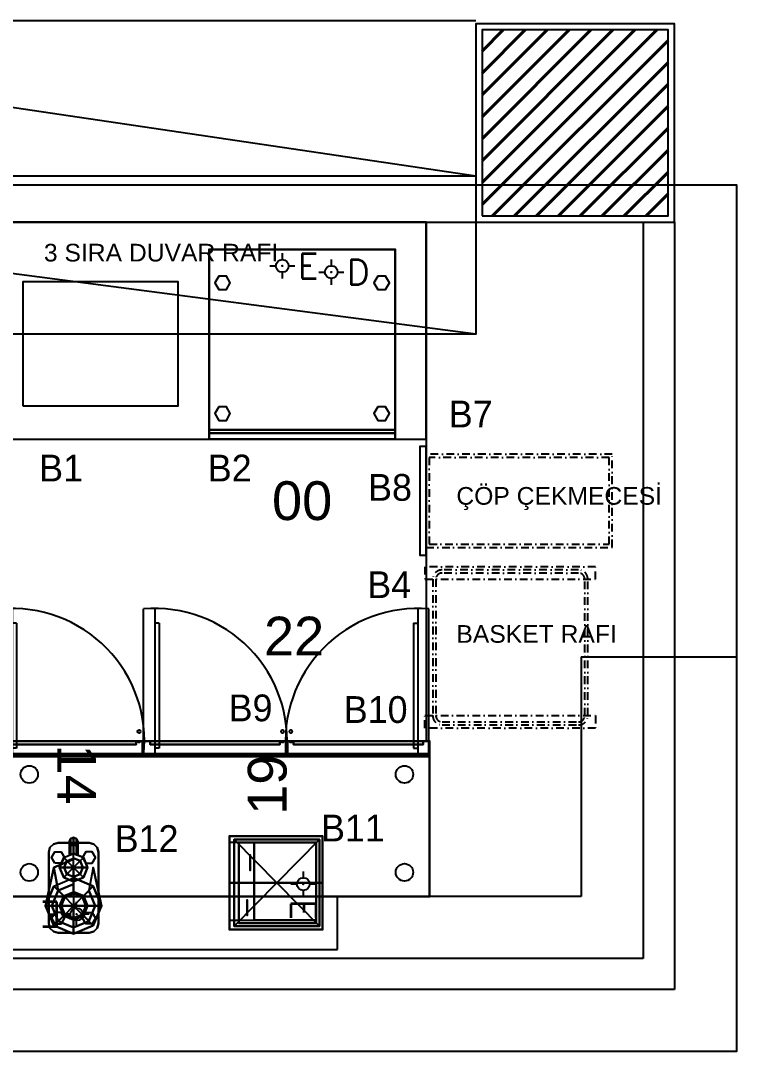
# Model space of a CAD drawing. Header units: millimetres. Extents: x 38967 to 51721, y 49836 to 53207.
# Drawn here: x 40627.6 to 40858.4, y 52276.2 to 52608.6 of the extents above; entities that cross this region are included whole.
import ezdxf
from ezdxf.enums import TextEntityAlignment as Align

# ---------------------------------------------------------------- set-up
doc = ezdxf.new("R2010")
doc.units = ezdxf.units.MM
doc.header["$LTSCALE"] = 5
doc.linetypes.add('TRATTO-PUNTO', pattern=[1, 0.5, -0.25, 0, -0.25])
for name, color, linetype in [('200-EquipBlack-3d', 250, 'Continuous'), ('200-EquipBorder-2d', 9, 'Continuous'), ('200-EquipDoors-2d', 252, 'Continuous'), ('200-EquipGlass-3D', 140, 'Continuous'), ('200-EquipGlass3ds-3D', 140, 'Continuous'), ('200-EquipGreen-3d', 3, 'Continuous'), ('200-EquipID-2d', 7, 'Continuous'), ('200-EquipInternal-2d', 252, 'Continuous'), ('200-EquipRed-3d', 1, 'Continuous'), ('200-EquipSteel-3d', 9, 'Continuous'), ('200-EquipWhite-3d', 7, 'Continuous'), ('200-Glass-3D', 140, 'Continuous'), ('200-Glass3ds-3D', 140, 'Continuous'), ('250-Drain-2D', 140, 'Continuous'), ('250-ele-2d', 20, 'Continuous'), ('HG-023 Gaz Tes Rakam', 7, 'Continuous'), ('HG-031 Müşteri Mevcut', 30, 'Continuous'), ('str_conc', 6, 'Continuous'), ('wall_gyps', 45, 'Continuous')]:
    doc.layers.add(name, color=color, linetype=linetype)
doc.layers.add('200-InsPoint-3D', color=3, linetype='Continuous', plot=False)
doc.layers.add('G-Mass', color=70, linetype='Continuous', lineweight=18)
doc.styles.add('Arial', font='arial.ttf')
doc.styles.add('ROMANS', font='micross.ttf')
doc.styles.add('SIMPLEX', font='simplex')
doc.styles.add('TAKSİM', font='GOTHIC.TTF', dxfattribs={"height": 20})

# ---------------------------------------------------------------- blocks, each defined once
blk = doc.blocks.new('NUC1DP')
at = {"layer": '200-EquipBlack-3d', "extrusion": (1, 0, 0)}
blk.add_lwpolyline([(-582, 30), (-70, 30), (-70, 150), (0, 150), (0, 800), (-582, 800)], close=True, dxfattribs=at)
at = {"layer": '200-EquipBorder-2d'}
blk.add_lwpolyline([(600, 0), (600, 0), (0, 0), (0, 0), (0, 0), (0, -612), (600, -612), (600, 0)], close=True, dxfattribs=at)
at = {"layer": '200-EquipInternal-2d'}
blk.add_line((0, -582), (600, -582), dxfattribs=at)
at = {"layer": '200-EquipSteel-3d'}
for points in [[(31, -85.8), (18.5, -107.5), (31, -129.2), (56, -129.2), (68.5, -107.5), (56, -85.8)], [(544, -85.8), (531.5, -107.5), (544, -129.2), (569, -129.2), (581.5, -107.5), (569, -85.8)], [(31, -507.8), (18.5, -529.5), (31, -551.2), (56, -551.2), (68.5, -529.5), (56, -507.8)], [(544, -507.8), (531.5, -529.5), (544, -551.2), (569, -551.2), (581.5, -529.5), (569, -507.8)]]:
    blk.add_lwpolyline(points, close=True, dxfattribs=at)
at = {"layer": '200-EquipSteel-3d', "invisible_edges": 15}
for points in [[(0, -70, 150), (0, 0, 150), (0, 0, 800), (0, -70, 800)], [(600, -70, 150), (600, 0, 150), (600, 0, 800), (600, -70, 800)], [(0, -582, 30), (0, -70, 30), (0, -70, 800), (0, -582, 800)], [(600, -582, 30), (600, -70, 30), (600, -70, 800), (600, -582, 800)]]:
    blk.add_3dface(points, dxfattribs=at)
at = {"layer": '200-InsPoint-3D'}
for p in [(0, 0), (600, 0), (0, -612), (600, -612)]:
    blk.add_point(p, dxfattribs=at)
blk.add_attdef('DISTANG', (0, 0), '', height=1, dxfattribs=at)
at = {"layer": '200-EquipBlack-3d'}
mesh = blk.add_polymesh((6, 3), dxfattribs=at)
for k, corner in enumerate([(600, -612, 800), (600, -612, 730), (600, -612, 730), (0, -612, 800), (0, -612, 730), (0, -612, 730), (0, -582, 800), (0, -582, 730), (0, -612, 730), (600, -582, 800), (600, -582, 730), (600, -612, 730), (600, -582, 800), (600, -582, 800), (600, -612, 800), (0, -582, 800), (0, -582, 800), (0, -612, 800)]):
    mesh.set_mesh_vertex(divmod(k, 3), corner)
at = {"layer": '200-EquipSteel-3d'}
mesh = blk.add_polymesh((6, 3), dxfattribs=at)
for k, corner in enumerate([(600, -612, 850), (600, -612, 800), (600, -612, 800), (0, -612, 850), (0, -612, 800), (0, -612, 800), (0, 0, 850), (0, 0, 800), (0, -612, 800), (600, 0, 850), (600, 0, 800), (600, -612, 800), (600, 0, 850), (600, 0, 850), (600, -612, 850), (0, 0, 850), (0, 0, 850), (0, -612, 850)]):
    mesh.set_mesh_vertex(divmod(k, 3), corner)
mesh = blk.add_polymesh((6, 3), dxfattribs=at)
for k, corner in enumerate([(600, -612, 330), (600, -612, 30), (600, -612, 30), (0, -612, 330), (0, -612, 30), (0, -612, 30), (0, -582, 330), (0, -582, 30), (0, -612, 30), (600, -582, 330), (600, -582, 30), (600, -612, 30), (600, -582, 330), (600, -582, 330), (600, -612, 330), (0, -582, 330), (0, -582, 330), (0, -612, 330)]):
    mesh.set_mesh_vertex(divmod(k, 3), corner)
mesh = blk.add_polymesh((6, 3), dxfattribs=at)
for k, corner in enumerate([(600, -612, 720), (600, -612, 340), (600, -612, 340), (0, -612, 720), (0, -612, 340), (0, -612, 340), (0, -592, 720), (0, -592, 340), (0, -612, 340), (600, -592, 720), (600, -592, 340), (600, -612, 340), (600, -592, 720), (600, -592, 720), (600, -612, 720), (0, -592, 720), (0, -592, 720), (0, -612, 720)]):
    mesh.set_mesh_vertex(divmod(k, 3), corner)
blk = doc.blocks.new('attrib')
at = {"layer": '200-EquipID-2d', "style": 'Arial'}
blk.add_attdef('POS', text='', height=2.5, dxfattribs=at).set_placement((0, 0, -1), align=Align.MIDDLE)
at = {"layer": '200-EquipID-2d', "style": 'ROMANS', "flags": 1}
for tag, p in [('ZONA', (0, -4.905, -2)), ('EQUIPMENTDATA', (0, -7.89, -2)), ('LONGDESCR', (0, -11.302, -2)), ('EQUIPMENTCONN', (0, -14.714, -2)), ('ACCESSORYDATA', (0, -18.552, -2)), ('ACCESSORYCONN', (0, -21.857, -2))]:
    blk.add_attdef(tag, text='', height=2.5, dxfattribs=at).set_placement(p, align=Align.CENTER)
blk = doc.blocks.new('DCON')
at = {"layer": '250-Drain-2D'}
for p, q in [((0, 40.6), (0, 20.3)), ((-40.6, 0), (-20.3, 0)), ((20.3, 0), (40.6, 0)), ((0, -20.3), (0, -40.6))]:
    blk.add_line(p, q, dxfattribs=at)
for radius in [20.3, 1]:
    blk.add_circle((0, 0), radius, dxfattribs=at)
blk.add_point((0, 0), dxfattribs=at)
at = {"layer": '250-Drain-2D', "style": 'SIMPLEX', "flags": 8}
blk.add_attdef('D', (50, -40.6), '', height=81, dxfattribs=at)
blk = doc.blocks.new('ECON')
at = {"layer": '250-ele-2d'}
for p, q in [((0, 40.6), (0, 20.3)), ((-40.6, 0), (-20.3, 0)), ((20.3, 0), (40.6, 0)), ((0, -20.3), (0, -40.6))]:
    blk.add_line(p, q, dxfattribs=at)
for radius in [20.3, 1]:
    blk.add_circle((0, 0), radius, dxfattribs=at)
blk.add_point((0, 0), dxfattribs=at)
at = {"layer": '250-ele-2d', "style": 'SIMPLEX', "flags": 8}
blk.add_attdef('E', (50, -40.6), '', height=81, dxfattribs=at)
blk = doc.blocks.new('LUKE2M')
at = {"layer": '200-EquipBlack-3d'}
for points, elevation in [([(20, -220), (20, -300), (150, -300), (150, -220)], 900), ([(20, -220), (20, -300), (150, -300), (150, -220)], 930), ([(150, -220), (150, -300), (270, -300), (270, -220)], 900), ([(150, -220), (150, -300), (270, -300), (270, -220)], 930)]:
    blk.add_lwpolyline(points, close=True, dxfattribs=dict(at, elevation=elevation))
for points in [[(20, -220, 960), (20, -300, 960), (150, -300, 960), (150, -220, 960)], [(150, -220, 960), (150, -300, 960), (270, -300, 960), (270, -220, 960)], [(60, -232.8, 1294.8), (60, -232.8, 1204.8), (80, -232.8, 1204.8), (80, -232.8, 1294.8)], [(80, -232.8, 1204.8), (110, -232.8, 1204.8), (110, -232.8, 1224.8), (80, -232.8, 1224.8)], [(205, -242.8, 1294.8), (205, -242.8, 1204.8), (225, -242.8, 1204.8), (225, -242.8, 1294.8)], [(225, -242.8, 1204.8), (255, -242.8, 1204.8), (255, -242.8, 1224.8), (225, -242.8, 1224.8)]]:
    blk.add_3dface(points, dxfattribs=at)
at = {"layer": '200-EquipBorder-2d'}
blk.add_lwpolyline([(0, -300), (300, -300), (300, 0), (0, 0), (0, -299.4)], dxfattribs=at)
at = {"layer": '200-EquipInternal-2d'}
for p, q in [((10, -285), (290, -10)), ((10, -10), (290, -285))]:
    blk.add_line(p, q, dxfattribs=at)
blk.add_lwpolyline([(10, -285), (10, -10), (290, -10), (290, -285)], close=True, dxfattribs=at)
at = {"layer": '200-InsPoint-3D'}
for p in [(0, 0), (300, 0), (0, -300), (300, -300)]:
    blk.add_point(p, dxfattribs=at)
at = {"layer": '250-ele-2d'}
blk.add_blockref('ECON', (154, -61.9), dxfattribs=at).add_auto_attribs({'E': 'E'})
at = {"layer": '200-InsPoint-3D', "flags": 9}
blk.add_attdef('DISTANG', (0, 0), '', height=1, dxfattribs=at)
at = {"layer": '200-EquipBlack-3d'}
mesh = blk.add_polymesh((6, 3), dxfattribs=at)
for k, corner in enumerate([(150, -300, 1330), (150, -300, 1315), (150, -300, 1315), (0, -300, 1330), (0, -300, 1315), (0, -300, 1315), (0, 0, 1330), (0, 0, 1315), (0, -300, 1315), (150, 0, 1330), (150, 0, 1315), (150, -300, 1315), (150, 0, 1330), (150, 0, 1330), (150, -300, 1330), (0, 0, 1330), (0, 0, 1330), (0, -300, 1330)]):
    mesh.set_mesh_vertex(divmod(k, 3), corner)
mesh = blk.add_polymesh((6, 3), dxfattribs=at)
for k, corner in enumerate([(150, -300, 1330), (150, -300, 1315), (150, -300, 1315), (300, -300, 1330), (300, -300, 1315), (300, -300, 1315), (300, 0, 1330), (300, 0, 1315), (300, -300, 1315), (150, 0, 1330), (150, 0, 1315), (150, -300, 1315), (150, 0, 1330), (150, 0, 1330), (150, -300, 1330), (300, 0, 1330), (300, 0, 1330), (300, -300, 1330)]):
    mesh.set_mesh_vertex(divmod(k, 3), corner)
mesh = blk.add_polymesh((6, 3), dxfattribs=at)
for k, corner in enumerate([(150, -285, 1345), (150, -285, 1330), (150, -285, 1330), (10, -285, 1345), (10, -285, 1330), (10, -285, 1330), (10, -10, 1345), (10, -10, 1330), (10, -285, 1330), (150, -10, 1345), (150, -10, 1330), (150, -285, 1330), (150, -10, 1345), (150, -10, 1345), (150, -285, 1345), (10, -10, 1345), (10, -10, 1345), (10, -285, 1345)]):
    mesh.set_mesh_vertex(divmod(k, 3), corner)
mesh = blk.add_polymesh((6, 3), dxfattribs=at)
for k, corner in enumerate([(150, -285, 1315), (150, -285, 1300), (150, -285, 1300), (10, -285, 1315), (10, -285, 1300), (10, -285, 1300), (10, -10, 1315), (10, -10, 1300), (10, -285, 1300), (150, -10, 1315), (150, -10, 1300), (150, -285, 1300), (150, -10, 1315), (150, -10, 1315), (150, -285, 1315), (10, -10, 1315), (10, -10, 1315), (10, -285, 1315)]):
    mesh.set_mesh_vertex(divmod(k, 3), corner)
mesh = blk.add_polymesh((6, 3), dxfattribs=at)
for k, corner in enumerate([(150, -285, 1315), (150, -285, 1300), (150, -285, 1300), (290, -285, 1315), (290, -285, 1300), (290, -285, 1300), (290, -10, 1315), (290, -10, 1300), (290, -285, 1300), (150, -10, 1315), (150, -10, 1300), (150, -285, 1300), (150, -10, 1315), (150, -10, 1315), (150, -285, 1315), (290, -10, 1315), (290, -10, 1315), (290, -285, 1315)]):
    mesh.set_mesh_vertex(divmod(k, 3), corner)
mesh = blk.add_polymesh((6, 3), dxfattribs=at)
for k, corner in enumerate([(150, -285, 1345), (150, -285, 1330), (150, -285, 1330), (290, -285, 1345), (290, -285, 1330), (290, -285, 1330), (290, -10, 1345), (290, -10, 1330), (290, -285, 1330), (150, -10, 1345), (150, -10, 1330), (150, -285, 1330), (150, -10, 1345), (150, -10, 1345), (150, -285, 1345), (290, -10, 1345), (290, -10, 1345), (290, -285, 1345)]):
    mesh.set_mesh_vertex(divmod(k, 3), corner)
at = {"layer": '200-EquipWhite-3d'}
mesh = blk.add_polymesh((6, 3), dxfattribs=at)
for k, corner in enumerate([(290, -285, 1590), (290, -285, 1575), (290, -285, 1575), (10, -285, 1590), (10, -285, 1575), (10, -285, 1575), (10, -10, 1590), (10, -10, 1575), (10, -285, 1575), (290, -10, 1590), (290, -10, 1575), (290, -285, 1575), (290, -10, 1590), (290, -10, 1590), (290, -285, 1590), (10, -10, 1590), (10, -10, 1590), (10, -285, 1590)]):
    mesh.set_mesh_vertex(divmod(k, 3), corner)
mesh = blk.add_polymesh((6, 3), dxfattribs=at)
for k, corner in enumerate([(270, -220, 1300), (270, -220, 900), (270, -220, 900), (20, -220, 1300), (20, -220, 900), (20, -220, 900), (20, -20, 1300), (20, -20, 900), (20, -220, 900), (270, -20, 1300), (270, -20, 900), (270, -220, 900), (270, -20, 1300), (270, -20, 1300), (270, -220, 1300), (20, -20, 1300), (20, -20, 1300), (20, -220, 1300)]):
    mesh.set_mesh_vertex(divmod(k, 3), corner)
mesh = blk.add_polymesh((6, 3), dxfattribs=at)
for k, corner in enumerate([(150, -270, 1575), (150, -270, 1345), (150, -270, 1345), (20, -270, 1575), (20, -270, 1345), (20, -270, 1345), (20, -20, 1575), (20, -20, 1345), (20, -270, 1345), (150, -20, 1575), (150, -20, 1345), (150, -270, 1345), (150, -20, 1575), (150, -20, 1575), (150, -270, 1575), (20, -20, 1575), (20, -20, 1575), (20, -270, 1575)]):
    mesh.set_mesh_vertex(divmod(k, 3), corner)
mesh = blk.add_polymesh((6, 3), dxfattribs=at)
for k, corner in enumerate([(150, -270, 1575), (150, -270, 1345), (150, -270, 1345), (280, -270, 1575), (280, -270, 1345), (280, -270, 1345), (280, -20, 1575), (280, -20, 1345), (280, -270, 1345), (150, -20, 1575), (150, -20, 1345), (150, -270, 1345), (150, -20, 1575), (150, -20, 1575), (150, -270, 1575), (280, -20, 1575), (280, -20, 1575), (280, -270, 1575)]):
    mesh.set_mesh_vertex(divmod(k, 3), corner)
blk = doc.blocks.new('TAURO')
at = {"layer": '200-EquipBlack-3d', "elevation": 900}
for points in [[(39.6, -65.3), (29.2, -47.3), (39.6, -29.3), (60.4, -29.3), (70.8, -47.3), (60.4, -65.3)], [(160.4, -65.3), (170.8, -47.3), (160.4, -29.3), (139.6, -29.3), (129.2, -47.3), (139.6, -65.3)], [(39.6, -224.7), (29.2, -242.7), (39.6, -260.7), (60.4, -260.7), (70.8, -242.7), (60.4, -224.7)], [(160.4, -224.7), (170.8, -242.7), (160.4, -260.7), (139.6, -260.7), (129.2, -242.7), (139.6, -224.7)]]:
    blk.add_lwpolyline(points, close=True, dxfattribs=at)
at = {"layer": '200-EquipBorder-2d'}
blk.add_lwpolyline([(50, -290), (35, -286), (24, -275), (20, -260), (20, -30), (24, -15), (35, -4), (50, 0), (150, 0), (165, -4), (176, -15), (180, -30), (180, -260), (176, -275), (165, -286), (150, -290)], close=True, dxfattribs=at)
at = {"layer": '200-EquipInternal-2d'}
for points in [[(100, 3.1), (163.6, -23.3), (190, -86.9), (163.6, -150.6), (100, -176.9), (36.4, -150.6), (10, -86.9), (36.4, -23.3)], [(68.2, -55.1), (100, -41.9), (131.8, -55.1), (145, -86.9), (131.8, -118.8), (100, -131.9), (68.2, -118.8), (55, -86.9)], [(100, -165.5), (131.8, -178.7), (145, -210.5), (131.8, -242.3), (100, -255.5), (68.2, -242.3), (55, -210.5), (68.2, -178.7)], [(100, -180.5), (121.2, -189.3), (130, -210.5), (121.2, -231.7), (100, -240.5), (78.8, -231.7), (70, -210.5), (78.8, -189.3)], [(86.5, -250.1), (100, -255.5), (113.5, -250.1), (113.5, -294), (109.5, -303.5), (100, -307.5), (90.5, -303.5), (86.5, -294)]]:
    blk.add_lwpolyline(points, close=True, dxfattribs=at)
at = {"layer": '200-EquipSteel-3d', "elevation": 940}
blk.add_lwpolyline([(180, -30), (176, -15), (165, -4), (150, 0), (50, 0), (35, -4), (24, -15), (20, -30), (20, -260), (24, -275), (35, -286), (50, -290), (150, -290), (165, -286), (176, -275), (180, -260)], close=True, dxfattribs=at)
at = {"layer": '200-EquipSteel-3d', "invisible_edges": 15}
for points in [[(50, -30, 970), (20, -30, 970), (24, -15, 970), (29.5, -9.5, 970)], [(20, -260, 970), (180, -260, 970), (180, -30, 970), (20, -30, 970)], [(50, -30, 970), (29.5, -9.5, 970), (35, -4, 970), (50, 0, 970)], [(50, 0, 970), (150, 0, 970), (150, -30, 970), (50, -30, 970)], [(150, -30, 970), (170.5, -9.5, 970), (165, -4, 970), (150, 0, 970)], [(150, -30, 970), (180, -30, 970), (176, -15, 970), (170.5, -9.5, 970)], [(50, -260, 970), (20, -260, 970), (24, -275, 970), (29.5, -280.5, 970)], [(50, -260, 970), (29.5, -280.5, 970), (35, -286, 970), (50, -290, 970)], [(50, -290, 970), (150, -290, 970), (150, -260, 970), (50, -260, 970)], [(150, -260, 970), (170.5, -280.5, 970), (165, -286, 970), (150, -290, 970)], [(150, -260, 970), (180, -260, 970), (176, -275, 970), (170.5, -280.5, 970)]]:
    blk.add_3dface(points, dxfattribs=at)
at = {"layer": '200-EquipSteel-3d'}
for points in [[(90.5, -303.5, 1125), (90.5, -251.5, 1135), (86.5, -250.1, 1135), (86.5, -294, 1125)], [(86.5, -250.1, 1130), (86.5, -250.1, 1135), (86.5, -294, 1125), (86.5, -294, 1120)], [(100, -255.5, 1135), (90.5, -251.5, 1135), (90.5, -303.5, 1125), (100, -307.5, 1125)], [(109.5, -303.5, 1125), (109.5, -251.5, 1135), (100, -255.5, 1135), (100, -307.5, 1125)], [(113.5, -294, 1125), (113.5, -250.1, 1135), (109.5, -251.5, 1135), (109.5, -303.5, 1125)], [(113.5, -250.1, 1130), (113.5, -250.1, 1135), (113.5, -294, 1125), (113.5, -294, 1120)]]:
    blk.add_3dface(points, dxfattribs=at)
at = {"layer": '250-ele-2d'}
blk.add_blockref('ECON', (90, -59.6), dxfattribs=at).add_auto_attribs({'E': 'E'})
at = {"layer": '200-InsPoint-3D', "flags": 9}
blk.add_attdef('DISTANG', (0, 0), '', height=1, dxfattribs=at)
at = {"layer": '200-EquipBlack-3d'}
mesh = blk.add_polymesh((8, 3), dxfattribs=dict(at, m_close=True))
for k, corner in enumerate([(100, -176.9, 1500), (100, -131.9, 1505), (100, -86.9, 1510), (36.4, -150.6, 1500), (68.2, -118.8, 1505), (100, -86.9, 1510), (10, -86.9, 1500), (55, -86.9, 1505), (100, -86.9, 1510), (36.4, -23.3, 1500), (68.2, -55.1, 1505), (100, -86.9, 1510), (100, 3.1, 1500), (100, -41.9, 1505), (100, -86.9, 1510), (163.6, -23.3, 1500), (131.8, -55.1, 1505), (100, -86.9, 1510), (190, -86.9, 1500), (145, -86.9, 1505), (100, -86.9, 1510), (163.6, -150.6, 1500), (131.8, -118.8, 1505), (100, -86.9, 1510)]):
    mesh.set_mesh_vertex(divmod(k, 3), corner)
at = {"layer": '200-EquipGlass-3D'}
mesh = blk.add_polymesh((8, 3), dxfattribs=dict(at, m_close=True))
for k, corner in enumerate([(100, -126.9, 1300), (100, -176.9, 1330), (100, -176.9, 1500), (71.7, -115.2, 1300), (36.4, -150.6, 1330), (36.4, -150.6, 1500), (60, -86.9, 1300), (10, -86.9, 1330), (10, -86.9, 1500), (71.7, -58.6, 1300), (36.4, -23.3, 1330), (36.4, -23.3, 1500), (100, -46.9, 1300), (100, 3.1, 1330), (100, 3.1, 1500), (128.3, -58.6, 1300), (163.6, -23.3, 1330), (163.6, -23.3, 1500), (140, -86.9, 1300), (190, -86.9, 1330), (190, -86.9, 1500), (128.3, -115.2, 1300), (163.6, -150.6, 1330), (163.6, -150.6, 1500)]):
    mesh.set_mesh_vertex(divmod(k, 3), corner)
mesh = blk.add_polymesh((8, 3), dxfattribs=dict(at, m_close=True))
for k, corner in enumerate([(100, -255.5, 1190), (100, -255.5, 1190), (100, -255.5, 1160), (68.2, -242.3, 1190), (68.2, -242.3, 1190), (68.2, -242.3, 1160), (55, -210.5, 1190), (55, -210.5, 1190), (55, -210.5, 1160), (68.2, -178.7, 1190), (68.2, -178.7, 1190), (68.2, -178.7, 1160), (100, -165.5, 1190), (100, -165.5, 1190), (100, -165.5, 1160), (131.8, -178.7, 1190), (131.8, -178.7, 1190), (131.8, -178.7, 1160), (145, -210.5, 1190), (145, -210.5, 1190), (145, -210.5, 1160), (131.8, -242.3, 1190), (131.8, -242.3, 1190), (131.8, -242.3, 1160)]):
    mesh.set_mesh_vertex(divmod(k, 3), corner)
at = {"layer": '200-EquipGlass3ds-3D'}
mesh = blk.add_polymesh((8, 3), dxfattribs=dict(at, m_close=True))
for k, corner in enumerate([(100, -126.9, 1300), (100, -176.9, 1330), (100, -176.9, 1500), (71.7, -115.2, 1300), (36.4, -150.6, 1330), (36.4, -150.6, 1500), (60, -86.9, 1300), (10, -86.9, 1330), (10, -86.9, 1500), (71.7, -58.6, 1300), (36.4, -23.3, 1330), (36.4, -23.3, 1500), (100, -46.9, 1300), (100, 3.1, 1330), (100, 3.1, 1500), (128.3, -58.6, 1300), (163.6, -23.3, 1330), (163.6, -23.3, 1500), (140, -86.9, 1300), (190, -86.9, 1330), (190, -86.9, 1500), (128.3, -115.2, 1300), (163.6, -150.6, 1330), (163.6, -150.6, 1500)]):
    mesh.set_mesh_vertex(divmod(k, 3), corner)
mesh = blk.add_polymesh((8, 3), dxfattribs=dict(at, m_close=True))
for k, corner in enumerate([(100, -255.5, 1190), (100, -255.5, 1190), (100, -255.5, 1160), (68.2, -242.3, 1190), (68.2, -242.3, 1190), (68.2, -242.3, 1160), (55, -210.5, 1190), (55, -210.5, 1190), (55, -210.5, 1160), (68.2, -178.7, 1190), (68.2, -178.7, 1190), (68.2, -178.7, 1160), (100, -165.5, 1190), (100, -165.5, 1190), (100, -165.5, 1160), (131.8, -178.7, 1190), (131.8, -178.7, 1190), (131.8, -178.7, 1160), (145, -210.5, 1190), (145, -210.5, 1190), (145, -210.5, 1160), (131.8, -242.3, 1190), (131.8, -242.3, 1190), (131.8, -242.3, 1160)]):
    mesh.set_mesh_vertex(divmod(k, 3), corner)
at = {"layer": '200-EquipSteel-3d'}
mesh = blk.add_polymesh((8, 6), dxfattribs=dict(at, m_close=True))
for k, corner in enumerate([(100, -126.9, 1300), (100, -126.9, 1280), (100, -156.9, 1250), (100, -156.9, 1040), (100, -236.9, 1040), (100, -236.9, 970), (128.3, -115.2, 1300), (128.3, -115.2, 1280), (149.5, -136.4, 1250), (149.5, -136.4, 1040), (163.6, -210.6, 1040), (163.6, -210.6, 970), (140, -86.9, 1300), (140, -86.9, 1280), (170, -86.9, 1250), (170, -86.9, 1040), (190, -86.9, 1040), (190, -86.9, 970), (128.3, -58.6, 1300), (128.3, -58.6, 1280), (149.5, -37.4, 1250), (149.5, -37.4, 1040), (163.6, -23.3, 1040), (163.6, -23.3, 970), (100, -46.9, 1300), (100, -46.9, 1280), (100, -16.9, 1250), (100, -16.9, 1040), (100, 3.1, 1040), (100, 3.1, 970), (71.7, -58.6, 1300), (71.7, -58.6, 1280), (50.5, -37.4, 1250), (50.5, -37.4, 1040), (36.4, -23.3, 1040), (36.4, -23.3, 970), (60, -86.9, 1300), (60, -86.9, 1280), (30, -86.9, 1250), (30, -86.9, 1040), (10, -86.9, 1040), (10, -86.9, 970), (71.7, -115.2, 1300), (71.7, -115.2, 1280), (50.5, -136.4, 1250), (50.5, -136.4, 1040), (36.4, -210.6, 1040), (36.4, -210.6, 970)]):
    mesh.set_mesh_vertex(divmod(k, 6), corner)
mesh = blk.add_polymesh((8, 5), dxfattribs=dict(at, m_close=True))
for k, corner in enumerate([(100, -210.5, 1250), (100, -240.5, 1250), (100, -240.5, 1230), (100, -255.5, 1230), (100, -255.5, 1190), (100, -210.5, 1250), (78.8, -231.7, 1250), (78.8, -231.7, 1230), (68.2, -242.3, 1230), (68.2, -242.3, 1190), (100, -210.5, 1250), (70, -210.5, 1250), (70, -210.5, 1230), (55, -210.5, 1230), (55, -210.5, 1190), (100, -210.5, 1250), (78.8, -189.3, 1250), (78.8, -189.3, 1230), (68.2, -178.7, 1230), (68.2, -178.7, 1190), (100, -210.5, 1250), (100, -180.5, 1250), (100, -180.5, 1230), (100, -165.5, 1230), (100, -165.5, 1190), (100, -210.5, 1250), (121.2, -189.3, 1250), (121.2, -189.3, 1230), (131.8, -178.7, 1230), (131.8, -178.7, 1190), (100, -210.5, 1250), (130, -210.5, 1250), (130, -210.5, 1230), (145, -210.5, 1230), (145, -210.5, 1190), (100, -210.5, 1250), (121.2, -231.7, 1250), (121.2, -231.7, 1230), (131.8, -242.3, 1230), (131.8, -242.3, 1190)]):
    mesh.set_mesh_vertex(divmod(k, 5), corner)
mesh = blk.add_polymesh((8, 3), dxfattribs=dict(at, m_close=True))
for k, corner in enumerate([(100, -210.5, 1110), (100, -255.5, 1110), (100, -255.5, 1160), (100, -210.5, 1110), (68.2, -242.3, 1110), (68.2, -242.3, 1160), (100, -210.5, 1110), (55, -210.5, 1110), (55, -210.5, 1160), (100, -210.5, 1110), (68.2, -178.7, 1110), (68.2, -178.7, 1160), (100, -210.5, 1110), (100, -165.5, 1110), (100, -165.5, 1160), (100, -210.5, 1110), (131.8, -178.7, 1110), (131.8, -178.7, 1160), (100, -210.5, 1110), (145, -210.5, 1110), (145, -210.5, 1160), (100, -210.5, 1110), (131.8, -242.3, 1110), (131.8, -242.3, 1160)]):
    mesh.set_mesh_vertex(divmod(k, 3), corner)
mesh = blk.add_polymesh((8, 3), dxfattribs=dict(at, m_close=True))
for k, corner in enumerate([(100, -307.5, 1125), (100, -307.5, 1125), (100, -307.5, 1110), (90.5, -303.5, 1125), (90.5, -303.5, 1125), (90.5, -303.5, 1110), (86.5, -294, 1125), (86.5, -294, 1125), (86.5, -294, 1110), (90.5, -284.4, 1125), (90.5, -284.4, 1125), (90.5, -284.4, 1110), (100, -280.5, 1125), (100, -280.5, 1125), (100, -280.5, 1110), (109.5, -284.4, 1125), (109.5, -284.4, 1125), (109.5, -284.4, 1110), (113.5, -294, 1125), (113.5, -294, 1125), (113.5, -294, 1110), (109.5, -303.5, 1125), (109.5, -303.5, 1125), (109.5, -303.5, 1110)]):
    mesh.set_mesh_vertex(divmod(k, 3), corner)
blk = doc.blocks.new('K350NTV')
at = {"layer": '200-EquipBlack-3d'}
blk.add_line((0, -455, 110), (0, -460, 110), dxfattribs=at)
for points in [[(0, 0, 10), (1380, 0, 10), (1380, 0, 905), (0, 0, 905)], [(0, 0, 10), (0, -455, 10), (0, -455, 905), (0, 0, 905)], [(1380, 0, 10), (1380, -455, 10), (1380, -455, 905), (1380, 0, 905)], [(0, -455, 10), (1380, -455, 10), (1380, -455, 905), (0, -455, 905)], [(457.5, -460, 905), (0, -460, 905), (0, -460, 110), (457.5, -460, 110)], [(457.5, -500, 905), (457.5, -460, 905), (457.5, -460, 110), (457.5, -500, 110)], [(462.5, -500, 905), (462.5, -460, 905), (462.5, -460, 110), (462.5, -500, 110)], [(462.5, -460, 905), (920, -460, 905), (920, -460, 110), (462.5, -460, 110)], [(925, -500, 905), (925, -460, 905), (925, -460, 110), (925, -500, 110)], [(925, -460, 905), (1380.5, -460, 905), (1380.5, -460, 110), (925, -460, 110)], [(437.5, -500, 130), (20, -500, 130), (20, -490, 130), (437.5, -490, 130)], [(437.5, -500, 885), (20, -500, 885), (20, -490, 885), (437.5, -490, 885)], [(20, -500, 130), (20, -500, 885), (20, -490, 885), (20, -490, 130)], [(437.5, -500, 130), (437.5, -500, 885), (437.5, -490, 885), (437.5, -490, 130)], [(482.5, -500, 130), (900, -500, 130), (900, -490, 130), (482.5, -490, 130)], [(482.5, -500, 885), (900, -500, 885), (900, -490, 885), (482.5, -490, 885)], [(482.5, -500, 130), (482.5, -500, 885), (482.5, -490, 885), (482.5, -490, 130)], [(900, -500, 130), (900, -500, 885), (900, -490, 885), (900, -490, 130)], [(945, -500, 130), (1360.5, -500, 130), (1360.5, -490, 130), (945, -490, 130)], [(945, -500, 885), (1360.5, -500, 885), (1360.5, -490, 885), (945, -490, 885)], [(945, -500, 130), (945, -500, 885), (945, -490, 885), (945, -490, 130)], [(1360.5, -500, 130), (1360.5, -500, 885), (1360.5, -490, 885), (1360.5, -490, 130)], [(20, -500, 885), (0, -500, 905), (0, -500, 110), (20, -500, 130)], [(900, -500, 885), (920, -500, 905), (920, -500, 110), (900, -500, 130)], [(1360.5, -500, 885), (1380.5, -500, 905), (1380.5, -500, 110), (1360.5, -500, 130)]]:
    blk.add_3dface(points, dxfattribs=at)
for points, invisible_edges in [([(0, -460, 905), (0, -500, 905), (457.5, -500, 905), (457.5, -460, 905)], 4), ([(0, -460, 110), (0, -500, 110), (457.5, -500, 110), (457.5, -460, 110)], 4), ([(920, -460, 905), (920, -500, 905), (462.5, -500, 905), (462.5, -460, 905)], 4), ([(920, -460, 110), (920, -500, 110), (462.5, -500, 110), (462.5, -460, 110)], 4), ([(1380.5, -460, 905), (1380.5, -500, 905), (925, -500, 905), (925, -460, 905)], 4), ([(1380.5, -460, 110), (1380.5, -500, 110), (925, -500, 110), (925, -460, 110)], 4), ([(457.5, -500, 110), (0, -500, 110), (20, -500, 130), (437.5, -500, 130)], 10), ([(0, -500, 905), (457.5, -500, 905), (437.5, -500, 885), (20, -500, 885)], 10), ([(0, -500, 905), (0, -500, 110), (20, -500, 130), (20, -500, 885)], 10), ([(457.5, -500, 905), (457.5, -500, 110), (437.5, -500, 130), (437.5, -500, 885)], 10), ([(462.5, -500, 110), (920, -500, 110), (900, -500, 130), (482.5, -500, 130)], 10), ([(920, -500, 905), (462.5, -500, 905), (482.5, -500, 885), (900, -500, 885)], 10), ([(462.5, -500, 905), (462.5, -500, 110), (482.5, -500, 130), (482.5, -500, 885)], 10), ([(920, -500, 905), (920, -500, 110), (900, -500, 130), (900, -500, 885)], 10), ([(925, -500, 110), (1380.5, -500, 110), (1360.5, -500, 130), (945, -500, 130)], 10), ([(1380.5, -500, 905), (925, -500, 905), (945, -500, 885), (1360.5, -500, 885)], 10), ([(925, -500, 905), (925, -500, 110), (945, -500, 130), (945, -500, 885)], 10), ([(1380.5, -500, 905), (1380.5, -500, 110), (1360.5, -500, 130), (1360.5, -500, 885)], 10)]:
    blk.add_3dface(points, dxfattribs=dict(at, invisible_edges=invisible_edges))
at = {"layer": '200-EquipBorder-2d'}
for p, q in [((1380, 0), (0, 0)), ((0, 0), (0, -500)), ((1380, -500), (1380, 0)), ((0, -500), (1380, -500))]:
    blk.add_line(p, q, dxfattribs=at)
at = {"layer": '200-EquipDoors-2d', "linetype": 'Continuous'}
for p, q in [((1.3, -450), (1.3, -927)), ((37.3, -927), (37.3, -450)), ((885.3, -927), (885.3, -450)), ((921.3, -450), (921.3, -927)), ((1345.3, -927), (1345.3, -450)), ((1381.3, -450), (1381.3, -927)), ((51.3, -478), (37.3, -478)), ((51.3, -881.5), (51.3, -478)), ((871.3, -881.5), (871.3, -478)), ((871.3, -478), (885.3, -478)), ((1331.3, -881.5), (1331.3, -478)), ((1331.3, -478), (1345.3, -478)), ((51.3, -881.5), (37.3, -881.5)), ((871.3, -881.5), (885.3, -881.5)), ((1331.3, -881.5), (1345.3, -881.5))]:
    blk.add_line(p, q, dxfattribs=at)
for centre, start, end in [((36.9, -501.5), 265.2187, 6.2553), ((885.7, -501.5), 173.7447, 274.7813), ((1345.7, -501.5), 173.7447, 274.7813)]:
    blk.add_arc(centre, 427, start, end, dxfattribs=at)
at = {"layer": '200-EquipInternal-2d'}
blk.add_line((0, -450), (1380, -450), dxfattribs=at)
at = {"layer": '200-EquipSteel-3d'}
for centre, radius in [((80.2, -77.4, 0.7), 28), ((1289.8, -77.4, 0.7), 28), ((80.2, -393.3, 0.7), 28), ((1289.8, -393.3, 0.7), 28), ((446.5, -531.6, 564.7), 5), ((473.5, -531.6, 564.7), 5), ((936, -531.6, 564.7), 5)]:
    blk.add_circle(centre, radius, dxfattribs=at)
at = {"layer": '200-EquipSteel-3d', "extrusion": (0, -1, 0)}
for centre in [(446.5, 680.6, 497.2), (446.5, 596.6, 497.2), (473.5, 680.6, 497.2), (473.5, 596.6, 497.2), (936, 680.6, 497.2), (936, 596.6, 497.2)]:
    blk.add_circle(centre, 3, dxfattribs=at)
at = {"layer": '200-Glass-3D', "extrusion": (0, -1, 0)}
for p, q in [((191, -490, 216.2), (130.6, -490, 304.8)), ((221.2, -490, 216.2), (130.6, -490, 343)), ((191, -490, 571.8), (130.6, -490, 660.4)), ((221.2, -490, 571.8), (130.6, -490, 698.7)), ((215.2, -490, 258.5), (168.8, -490, 322.9)), ((215.2, -490, 614.1), (168.8, -490, 678.5)), ((226.9, -490, 280), (187.9, -490, 326.5)), ((226.9, -490, 635.6), (187.9, -490, 682.1)), ((335.4, -490, 308), (274.9, -490, 396.6)), ((365.6, -490, 308), (274.9, -490, 434.8)), ((335.4, -490, 663.6), (274.9, -490, 752.2)), ((365.6, -490, 663.6), (274.9, -490, 790.5)), ((359.6, -490, 350.2), (313.2, -490, 414.7)), ((359.6, -490, 705.9), (313.2, -490, 770.3)), ((371.3, -490, 371.8), (332.3, -490, 418.3)), ((371.3, -490, 727.4), (332.3, -490, 773.9)), ((653.5, -490, 216.2), (593.1, -490, 304.8)), ((683.7, -490, 216.2), (593.1, -490, 343)), ((653.5, -490, 571.8), (593.1, -490, 660.4)), ((683.7, -490, 571.8), (593.1, -490, 698.7)), ((677.7, -490, 258.5), (631.3, -490, 322.9)), ((677.7, -490, 614.1), (631.3, -490, 678.5)), ((689.4, -490, 280), (650.4, -490, 326.5)), ((689.4, -490, 635.6), (650.4, -490, 682.1)), ((797.9, -490, 308), (737.4, -490, 396.6)), ((828.1, -490, 308), (737.4, -490, 434.8)), ((797.9, -490, 663.6), (737.4, -490, 752.2)), ((828.1, -490, 663.6), (737.4, -490, 790.5)), ((822.1, -490, 350.2), (775.7, -490, 414.7)), ((822.1, -490, 705.9), (775.7, -490, 770.3)), ((833.8, -490, 371.8), (794.8, -490, 418.3)), ((833.8, -490, 727.4), (794.8, -490, 773.9)), ((1116, -490, 216.2), (1055.6, -490, 304.8)), ((1146.2, -490, 216.2), (1055.6, -490, 343)), ((1116, -490, 571.8), (1055.6, -490, 660.4)), ((1146.2, -490, 571.8), (1055.6, -490, 698.7)), ((1140.2, -490, 258.5), (1093.8, -490, 322.9)), ((1140.2, -490, 614.1), (1093.8, -490, 678.5)), ((1151.9, -490, 280), (1112.9, -490, 326.5)), ((1151.9, -490, 635.6), (1112.9, -490, 682.1)), ((1260.4, -490, 308), (1199.9, -490, 396.6)), ((1290.6, -490, 308), (1199.9, -490, 434.8)), ((1260.4, -490, 663.6), (1199.9, -490, 752.2)), ((1290.6, -490, 663.6), (1199.9, -490, 790.5)), ((1284.6, -490, 350.2), (1238.2, -490, 414.7)), ((1284.6, -490, 705.9), (1238.2, -490, 770.3)), ((1296.3, -490, 371.8), (1257.3, -490, 418.3)), ((1296.3, -490, 727.4), (1257.3, -490, 773.9))]:
    blk.add_line(p, q, dxfattribs=at)
at = {"layer": '200-Glass3ds-3D'}
for points in [[(437.5, -490, 130), (20, -490, 130), (20, -490, 885), (437.5, -490, 885)], [(482.5, -490, 130), (900, -490, 130), (900, -490, 885), (482.5, -490, 885)], [(945, -490, 130), (1360.5, -490, 130), (1360.5, -490, 885), (945, -490, 885)]]:
    blk.add_3dface(points, dxfattribs=at)
at = {"layer": '200-InsPoint-3D'}
for p in [(0, 0), (1380, 0), (0, -500), (1380, -500)]:
    blk.add_point(p, dxfattribs=at)
at = {"layer": '200-EquipBlack-3d'}
mesh = blk.add_polymesh((6, 3), dxfattribs=at)
for k, corner in enumerate([(1380, -500, 950), (1380, -500, 910), (1380, -500, 910), (0, -500, 950), (0, -500, 910), (0, -500, 910), (0, 0, 950), (0, 0, 910), (0, -500, 910), (1380, 0, 950), (1380, 0, 910), (1380, -500, 910), (1380, 0, 950), (1380, 0, 950), (1380, -500, 950), (0, 0, 950), (0, 0, 950), (0, -500, 950)]):
    mesh.set_mesh_vertex(divmod(k, 3), corner)
mesh = blk.add_polymesh((6, 3), dxfattribs=at)
for k, corner in enumerate([(736.9, -458, 38.8), (736.9, -455, 38.8), (736.9, -455, 38.8), (646.9, -458, 38.8), (646.9, -455, 38.8), (646.9, -455, 38.8), (646.9, -458, 68.8), (646.9, -455, 68.8), (646.9, -455, 38.8), (736.9, -458, 68.8), (736.9, -455, 68.8), (736.9, -455, 38.8), (736.9, -458, 68.8), (736.9, -458, 68.8), (736.9, -458, 38.8), (646.9, -458, 68.8), (646.9, -458, 68.8), (646.9, -458, 38.8)]):
    mesh.set_mesh_vertex(divmod(k, 3), corner)
at = {"layer": '200-EquipGreen-3d'}
mesh = blk.add_polymesh((6, 3), dxfattribs=at)
for k, corner in enumerate([(759.8, -458, 38.8), (759.8, -455, 38.8), (759.8, -455, 38.8), (796.6, -458, 38.8), (796.6, -455, 38.8), (796.6, -455, 38.8), (796.6, -458, 68.8), (796.6, -455, 68.8), (796.6, -455, 38.8), (759.8, -458, 68.8), (759.8, -455, 68.8), (759.8, -455, 38.8), (759.8, -458, 68.8), (759.8, -458, 68.8), (759.8, -458, 38.8), (796.6, -458, 68.8), (796.6, -458, 68.8), (796.6, -458, 38.8)]):
    mesh.set_mesh_vertex(divmod(k, 3), corner)
at = {"layer": '200-EquipRed-3d'}
mesh = blk.add_polymesh((6, 3), dxfattribs=at)
for k, corner in enumerate([(623.9, -458, 38.8), (623.9, -455, 38.8), (623.9, -455, 38.8), (587.1, -458, 38.8), (587.1, -455, 38.8), (587.1, -455, 38.8), (587.1, -458, 68.8), (587.1, -455, 68.8), (587.1, -455, 38.8), (623.9, -458, 68.8), (623.9, -455, 68.8), (623.9, -455, 38.8), (623.9, -458, 68.8), (623.9, -458, 68.8), (623.9, -458, 38.8), (587.1, -458, 68.8), (587.1, -458, 68.8), (587.1, -458, 38.8)]):
    mesh.set_mesh_vertex(divmod(k, 3), corner)

msp = doc.modelspace()

# ---------------------------------------------------------------- hatches: boundary and pattern name
at = {"layer": 'G-Mass', "linetype": 'Continuous', "lineweight": 40}
h = msp.add_hatch(dxfattribs=at)
h.set_pattern_fill('_U', color=74, scale=5, angle=45, style=0, pattern_type=0)
h.set_pattern_definition([(45, (215171.9703, 11298.529), (-3.5355339, 3.5355339), [])])
h.paths.add_polyline_path([(40776.4, 52545.64), (40836.4, 52545.64), (40836.4, 52605.64), (40776.4, 52605.64)], flags=0)

# ---------------------------------------------------------------- linework, layer by layer
for points in [[(40425.56, 52473.64), (40758.4, 52473.64), (40758.4, 52543.64), (40425.56, 52543.64)], [(40628.4, 52484.37), (40678.4, 52484.37), (40678.4, 52524.37), (40628.4, 52524.37)]]:
    msp.add_lwpolyline(points, close=True)
at = {"layer": '200-EquipBorder-2d'}
msp.add_lwpolyline([(40758.4, 52436.28), (40758.4, 52471.28), (40756.4, 52471.28), (40756.4, 52436.28)], close=True, dxfattribs=at)
at = {"layer": '200-EquipBorder-2d', "linetype": 'TRATTO-PUNTO'}
for points in [[(40818.4, 52438.78), (40818.4, 52468.78), (40758.4, 52468.78), (40758.4, 52438.78)], [(40817.4, 52439.78), (40817.4, 52467.78), (40759.4, 52467.78), (40759.4, 52439.78)], [(40813.01, 52432.5), (40758.01, 52432.5), (40758.01, 52428.5), (40813.01, 52428.5)], [(40813.01, 52380.5), (40758.01, 52380.5), (40758.01, 52384.5), (40813.01, 52384.5)]]:
    msp.add_lwpolyline(points, close=True, dxfattribs=at)
at = {"layer": '200-EquipID-2d'}
for p, q in [((40435.4, 52608.64), (40774.4, 52608.64)), ((40435.4, 52608.64), (40774.4, 52558.64)), ((40420.4, 52558.64), (40774.4, 52558.64)), ((40420.4, 52543.64), (40774.4, 52543.64)), ((40774.4, 52507.54), (40497.3, 52543.64)), ((40808.4, 52403.45), (40858.4, 52403.45))]:
    msp.add_line(p, q, dxfattribs=at)
for points in [[(40236.4, 52555.64), (40858.4, 52555.64), (40858.4, 52276.23), (40236.4, 52276.23)], [(40497.3, 52543.64), (40774.4, 52543.64), (40774.4, 52507.54), (40497.3, 52507.54)]]:
    msp.add_lwpolyline(points, close=True, dxfattribs=at)
at = {"layer": 'HG-023 Gaz Tes Rakam', "linetype": 'TRATTO-PUNTO'}
for points in [[(40760.51, 52428.5), (40760.51, 52384.5, 0.414214), (40763.51, 52381.5), (40807.51, 52381.5, 0.414214), (40810.51, 52384.5), (40810.51, 52428.5, 0.414214), (40807.51, 52431.5), (40763.51, 52431.5, 0.414214)], [(40761.51, 52428.5), (40761.51, 52384.5, 0.414214), (40763.51, 52382.5), (40807.51, 52382.5, 0.414214), (40809.51, 52384.5), (40809.51, 52428.5, 0.414214), (40807.51, 52430.5), (40763.51, 52430.5, 0.414214)]]:
    msp.add_lwpolyline(points, format="xyb", close=True, dxfattribs=at)
at = {"layer": 'HG-031 Müşteri Mevcut'}
for p, q in [((40758.4, 52543.64), (40758.4, 52376.23)), ((40828.4, 52543.64), (40828.4, 52306.23)), ((40838.4, 52543.64), (40838.4, 52296.23)), ((40808.4, 52403.45), (40808.4, 52326.23)), ((40858.4, 52403.45), (40858.4, 52276.23)), ((40758.4, 52376.23), (40240.4, 52376.23)), ((40808.4, 52326.23), (40729.81, 52326.23)), ((40729.81, 52309.12), (40729.81, 52326.23)), ((40538.99, 52309.12), (40729.81, 52309.12)), ((40828.4, 52306.23), (40240.4, 52306.23)), ((40838.4, 52296.23), (40240.4, 52296.23)), ((40858.4, 52276.23), (40440.4, 52276.23))]:
    msp.add_line(p, q, dxfattribs=at)
at = {"layer": 'str_conc'}
msp.add_lwpolyline([(40776.4, 52545.64), (40836.4, 52545.64), (40836.4, 52605.64), (40776.4, 52605.64)], close=True, dxfattribs=at)
at = {"layer": 'wall_gyps'}
msp.add_lwpolyline([(40774.4, 52543.64), (40838.4, 52543.64), (40838.4, 52607.64), (40774.4, 52607.64)], close=True, dxfattribs=at)

# ---------------------------------------------------------------- block references
at = {"xscale": 0.1000000000003638, "yscale": 0.1000000000003638, "zscale": 0.1000000000003638}
for name, p, values in [('NUC1DP', (40688.4, 52534.84), {'DISTANG': '852.9436456403798^I5.067100895366714'}), ('ECON', (40712, 52529.54), {'E': 'E'}), ('DCON', (40727.8, 52527.54), {'D': 'D'})]:
    msp.add_blockref(name, p, dxfattribs=at).add_auto_attribs(values)
for name, p, xscale, yscale, zscale, rotation in [('K350NTV', (40759.42, 52326.23, 0), 0.09999999997671694, 0.09999999997489795, 0.1001098900852157, 180), ('TAURO', (40654.71, 52314.48), 0.1000000000021828, 0.1000000000003638, 0.1, 180), ('LUKE2M', (40724.96, 52345.59), 0.09999999999854481, 0.09999999999854481, 0.1, 270)]:
    msp.add_blockref(name, p, dxfattribs=dict(xscale=xscale, yscale=yscale, zscale=zscale, rotation=rotation))
at = {"layer": '200-EquipID-2d'}
ref = msp.add_blockref('attrib', (40718.4, 52453.84), dxfattribs=dict(at, xscale=5, yscale=5, zscale=5))
ref.add_attrib('POS', '00', dxfattribs={"color": 7, "height": 12.5, "style": 'Arial'}).set_placement((40718.4, 52453.84, -5), align=Align.MIDDLE)
ref = msp.add_blockref('attrib', (40715.81, 52410.26, 0), dxfattribs=dict(at, xscale=5.000000000007276, yscale=5.000000000005457, zscale=5.000000000005457))
ref.add_attrib('POS', '22', dxfattribs={"color": 1, "height": 12.5, "style": 'Arial'}).set_placement((40715.81, 52410.26, -5), align=Align.MIDDLE)
ref = msp.add_blockref('attrib', (40645.71, 52365.48), dxfattribs=dict(at, xscale=5, yscale=5, zscale=5, rotation=270))
ref.add_attrib('POS', '14', dxfattribs={"color": 7, "height": 12.5, "rotation": 270, "style": 'Arial'}).set_placement((40645.71, 52365.48, -5), align=Align.MIDDLE)
ref = msp.add_blockref('attrib', (40707.13, 52362.22), dxfattribs=dict(at, xscale=5, yscale=5, zscale=5, rotation=90))
ref.add_attrib('POS', '19', dxfattribs={"color": 7, "height": 12.5, "rotation": 90, "style": 'Arial'}).set_placement((40707.13, 52362.22, -5), align=Align.MIDDLE)

# ---------------------------------------------------------------- texts
at = {"style": 'TAKSİM'}
for s, p in [('B7', (40772.76, 52477.45)), ('B1', (40640.7, 52460.02)), ('B2', (40695.06, 52460.02)), ('B8', (40746.74, 52453.79)), ('B4', (40746.47, 52422.41)), ('B9', (40701.78, 52382.68)), ('B10', (40742.12, 52382.15)), ('B11', (40734.78, 52343.93)), ('B12', (40668.25, 52340.53))]:
    msp.add_text(s, height=8.64, dxfattribs=at).set_placement(p, align=Align.CENTER)
at = {"layer": '200-EquipID-2d', "char_height": 5.6944, "width": 102.3862, "attachment_point": 1, "style": 'ROMANS'}
for s, insert in [('{\\fMicrosoft Sans Serif|b0|i0|c162|p34;3 SIRA DUVAR RAFI}', (40635.15, 52536.66)), ('{\\fMicrosoft Sans Serif|b0|i0|c162|p34;ÇÖP ÇEKMECESİ}', (40768.13, 52458.22)), ('{\\fMicrosoft Sans Serif|b0|i0|c162|p34;BASKET RAFI}', (40768.13, 52413.7))]:
    msp.add_mtext(s, dxfattribs=dict(at, insert=insert))

doc.saveas('drawing.dxf')
